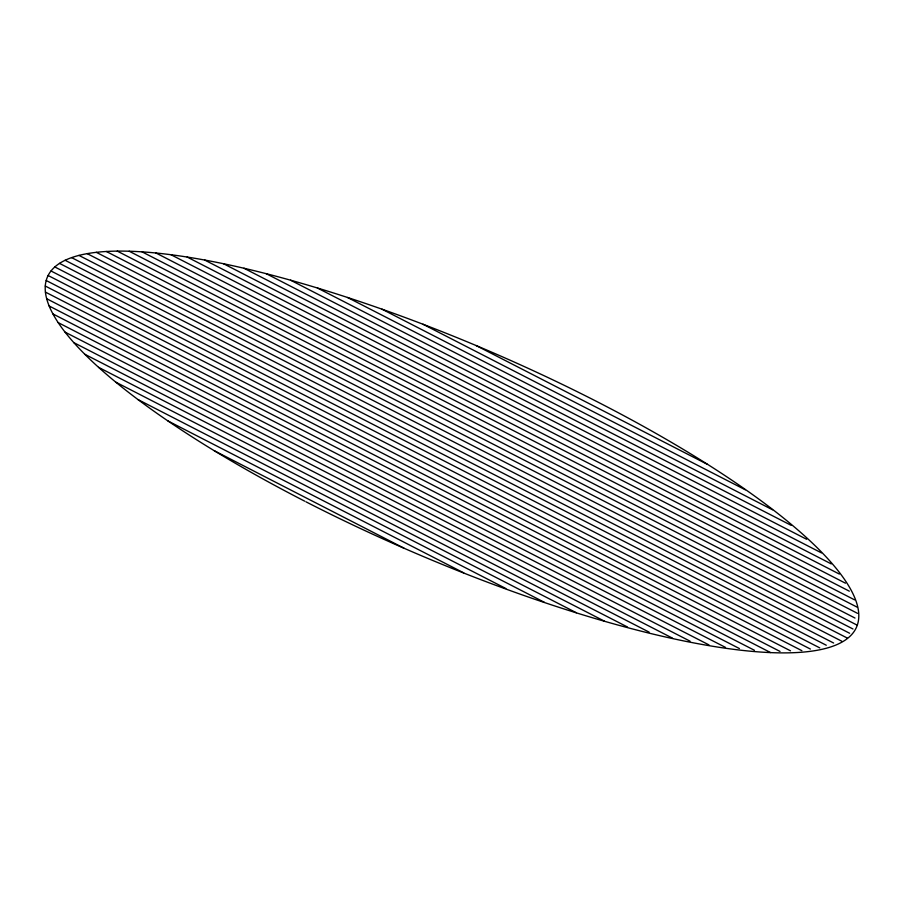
<?xml version="1.0" encoding="UTF-8"?>
<svg xmlns="http://www.w3.org/2000/svg" width="904" height="904" viewBox="0 0 904 904"><rect width="100%" height="100%" fill="white"/><g stroke="black" fill="none" stroke-linecap="round" stroke-linejoin="round"><path stroke-width="1.36" d="M305.981 501.822L309.789 503.765A440.824 107.395 23.4 0 0 853.478 594.843A440.824 107.395 23.4 0 0 195.806 258.465A440.824 107.395 23.4 0 0 304.772 501.211M476.092 345.531L707.414 464.351M422.97 324.231L745.314 489.81M381.985 309.179L772.592 509.811M347.531 297.472L791.226 525.371M317.428 288.003L806.639 539.281M290.546 280.183L821.465 552.886M266.205 273.675L831.262 563.904M243.967 268.239L839.353 574.063M223.514 263.731L845.455 583.182M204.643 260.024L849.331 591.171M187.173 257.052L854.619 599.872M170.98 254.725L857.387 607.285M155.963 253.007L857.534 613.353M142.052 251.843L855.003 618.042M129.17 251.222L857.286 625.218M117.283 251.109L852.98 628.992M106.344 251.481L849.636 633.263M96.321 252.329L847.195 638.009M87.202 253.64L841.873 641.264M78.964 255.403L833.635 643.026M71.608 257.606L826.279 645.241M65.122 260.273L819.792 647.897M59.517 263.38L810.391 649.061M54.805 266.951L801.882 650.688M50.997 270.985L790.491 650.823M48.115 275.505L780.028 651.434M46.194 280.5L770.524 652.552M45.279 286.026L754.433 650.281M45.415 292.094L739.404 648.552M46.68 298.727L725.494 647.4M49.155 305.993L709.007 644.925M52.941 313.937L690.046 641.173M58.184 322.615L672.531 638.167M65.065 332.141L649.083 632.111M73.834 342.639L627.512 627.026M84.829 354.278L604.38 621.138M98.559 367.329L576.39 612.754M115.825 382.177L544.355 602.29M137.984 399.557L505.844 588.504M167.929 420.925L463.729 572.865M214.316 450.746L403.93 548.14"/></g></svg>
